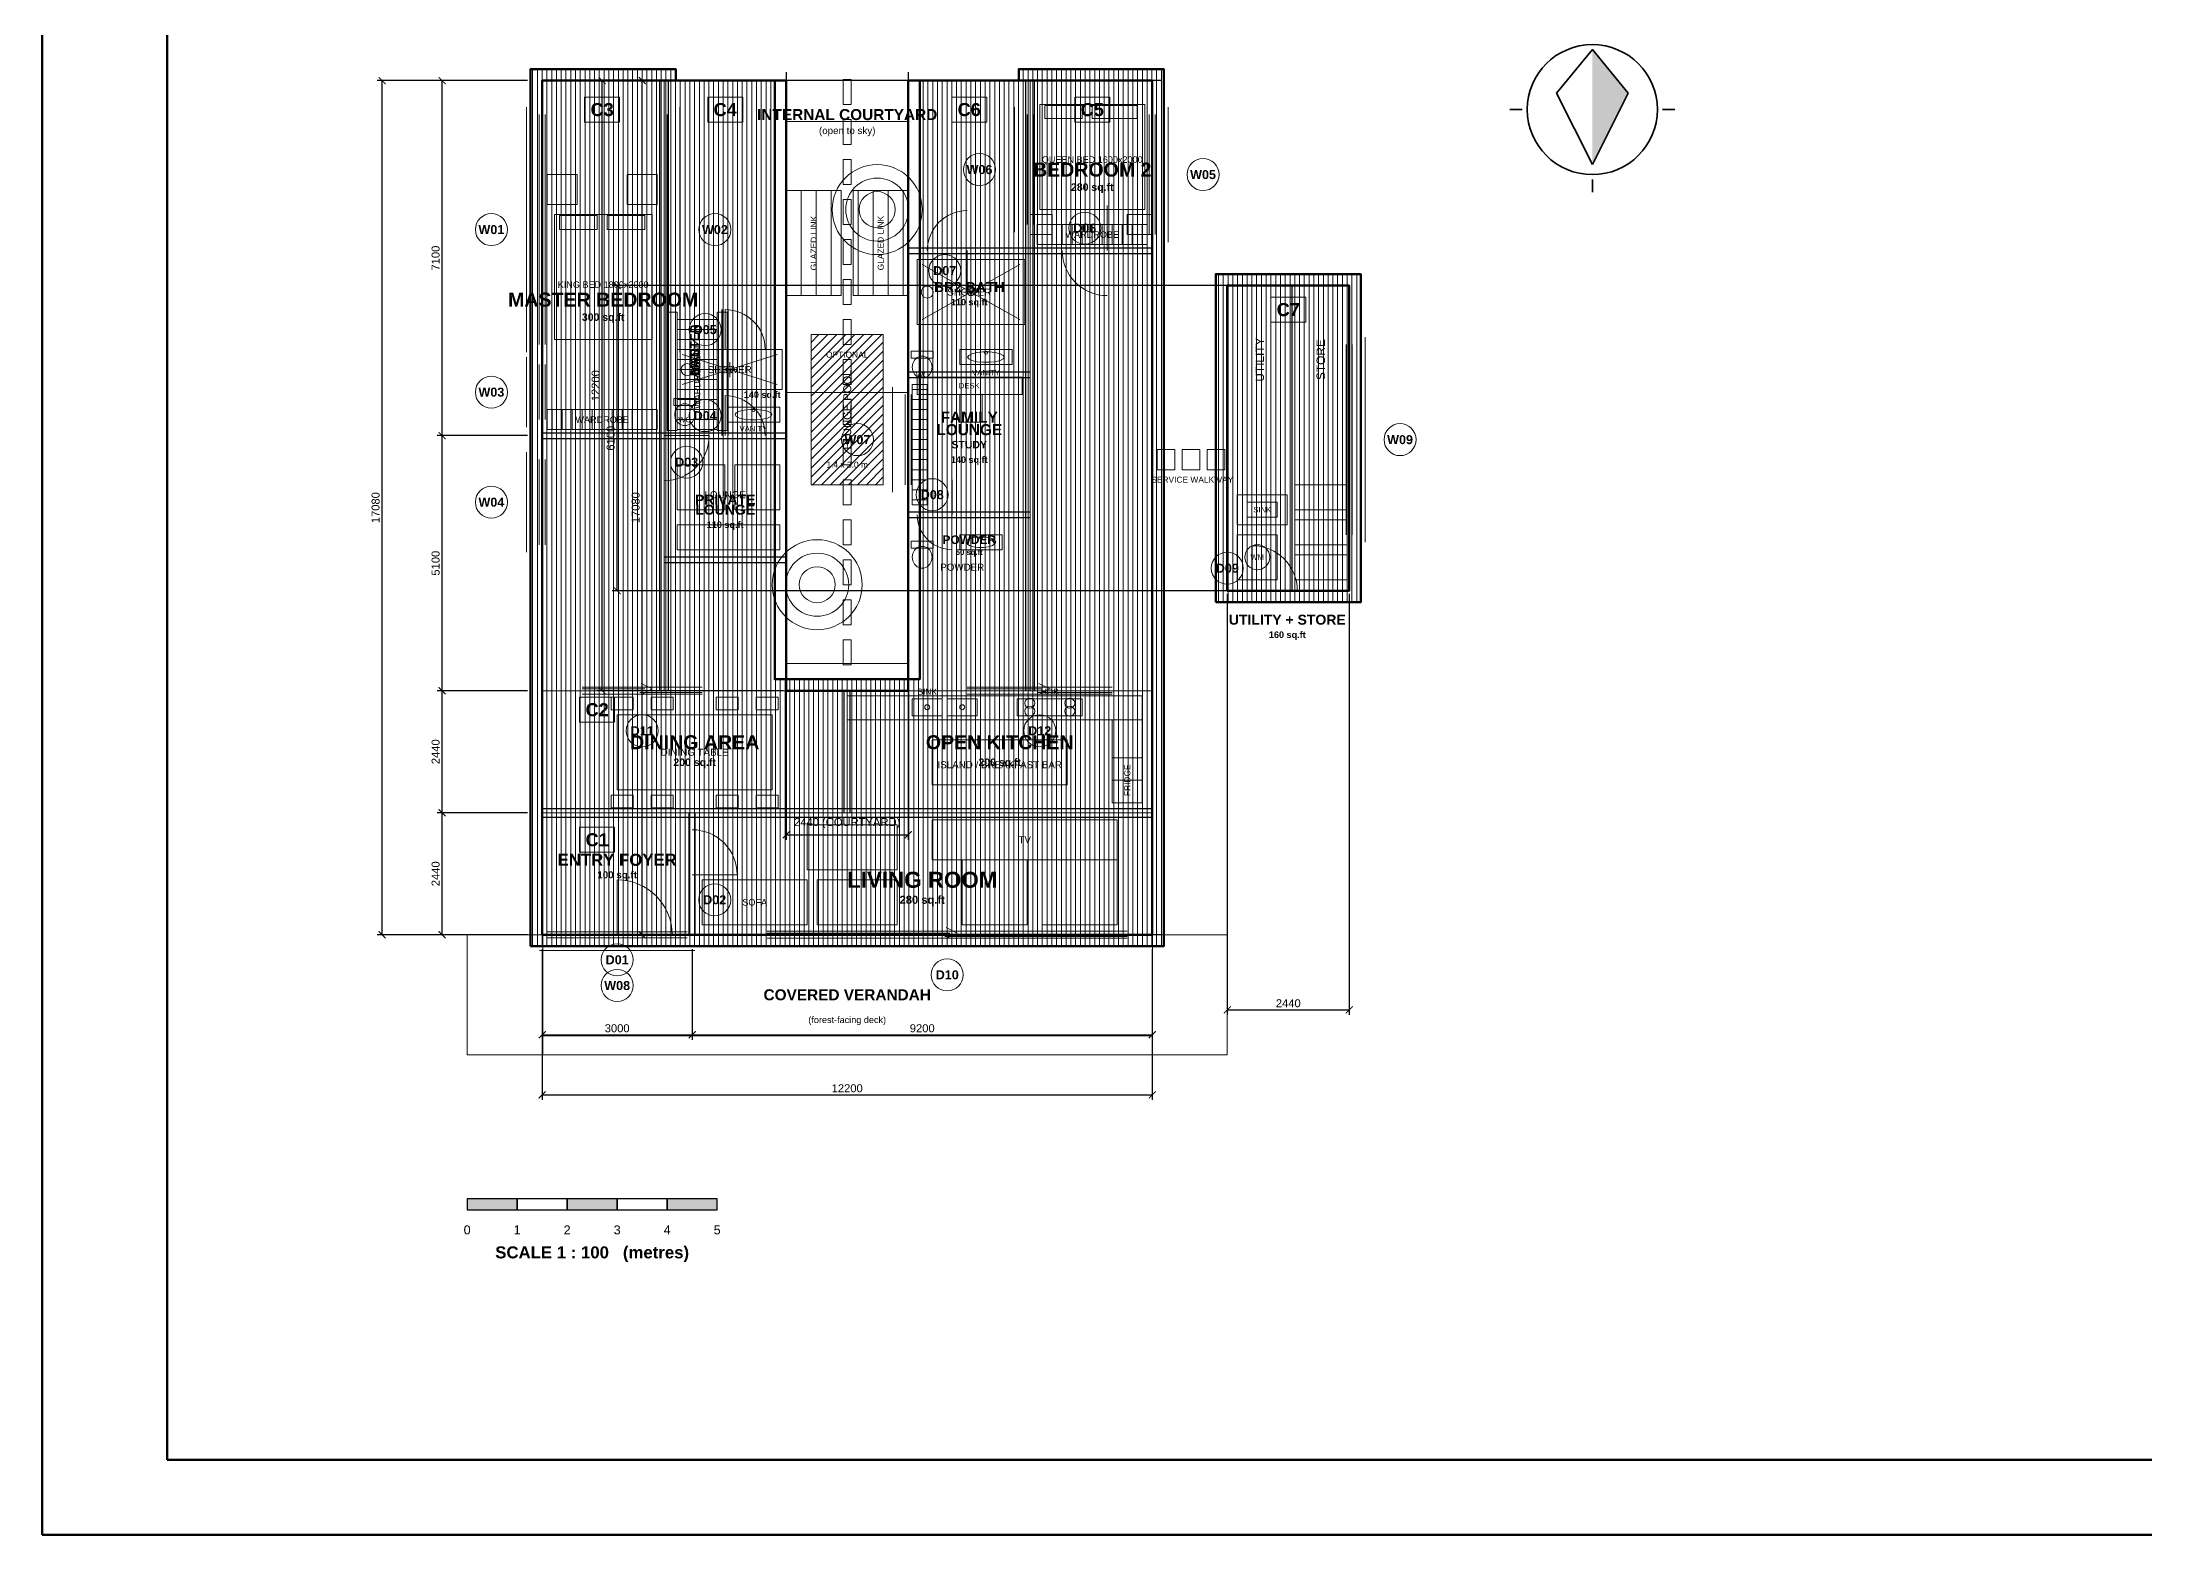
# Model space of a CAD drawing. Header units: millimetres. Extents: x -10000 to 74100, y -12000 to 47400.
# Drawn here: x -10000 to 32050, y -12000 to 17850 of the extents above; entities that cross this region are included whole.
import ezdxf
from ezdxf.enums import TextEntityAlignment as Align

# ---------------------------------------------------------------- set-up
doc = ezdxf.new("R2010")
doc.units = ezdxf.units.MM
doc.linetypes.add('DASHED', pattern=[1.524, 1.27, -0.254])
doc.layers.get('0').update_dxf_attribs({"lineweight": 25})
for name, color, linetype, lineweight in [('A-CONT-MOD', 7, 'DASHED', 13), ('A-COURT', 7, 'Continuous', 18), ('A-DECK', 7, 'Continuous', 18), ('A-DIM', 7, 'Continuous', 13), ('A-DOOR', 7, 'Continuous', 18), ('A-FIX-KIT', 7, 'Continuous', 18), ('A-FIX-WC', 7, 'Continuous', 18), ('A-FURN', 7, 'Continuous', 13), ('A-GLAZE', 7, 'Continuous', 18), ('A-HATCH-COURT', 7, 'Continuous', 9), ('A-HATCH-DECK', 7, 'Continuous', 9), ('A-HATCH-WALL', 7, 'Continuous', 9), ('A-NORTH', 7, 'Continuous', 35), ('A-SCALE', 7, 'Continuous', 25), ('A-SHEET', 7, 'Continuous', 50), ('A-TAG', 7, 'Continuous', 18), ('A-TEXT-LRG', 7, 'Continuous', 25), ('A-TEXT-MED', 7, 'Continuous', 18), ('A-TEXT-SML', 7, 'Continuous', 13), ('A-WALL-EXT', 7, 'Continuous', 60), ('A-WALL-INT', 7, 'Continuous', 25), ('A-WATER', 7, 'DASHED', 18), ('A-WINDOW', 7, 'Continuous', 18)]:
    doc.layers.add(name, color=color, linetype=linetype, lineweight=lineweight)
doc.styles.add('RV-ARCH', font='arial.ttf')
doc.styles.add('RV-TITLE', font='arialbd.ttf')
doc.dimstyles.new('RV-DIM', dxfattribs={"dimtxt": 160, "dimasz": 140, "dimexe": 100, "dimexo": 60, "dimgap": 50, "dimtad": 1, "dimdec": 0, "dimtxsty": 'RV-ARCH', "dimblk": 'ARCHTICK', "dimblk1": 'ARCHTICK', "dimblk2": 'ARCHTICK', "dimcen": 2.5, "dimclrd": 7, "dimclre": 7, "dimclrt": 7, "dimazin": 3, "dimtfac": 1, "dimtmove": 0, "dimatfit": 3, "dimarcsym": 0})

# ---------------------------------------------------------------- blocks, each defined once
blk = doc.blocks.new('_ARCHTICK')
at = {"color": 0, "linetype": 'ByBlock', "const_width": 0.15}
blk.add_lwpolyline([(-0.5, -0.5), (0.5, 0.5)], dxfattribs=at)

msp = doc.modelspace()

# ---------------------------------------------------------------- hatches: boundary and pattern name
at = {"layer": 'A-HATCH-COURT'}
h = msp.add_hatch(dxfattribs=at)
h.set_pattern_fill('AR-BRSTD', scale=80)
h.paths.add_polyline_path([(4880, 4880), (7320, 4880), (7320, 17080), (4880, 17080)])
at = {"layer": 'A-HATCH-DECK'}
h = msp.add_hatch(dxfattribs=at)
h.set_pattern_fill('AR-PARQ1', scale=40)
h.paths.add_polyline_path([(-1500, -2400), (13700, -2400), (13700, 0), (-1500, 0)])
at = {"layer": 'A-HATCH-WALL'}
h = msp.add_hatch(dxfattribs=at)
h.set_pattern_fill('ANSI31', scale=30, angle=45)
h.paths.add_polyline_path([(-230, -230), (12430, -230), (12430, 17310), (9530, 17310), (9530, 17080), (7550, 17080), (7550, 5110), (4650, 5110), (4650, 17080), (2670, 17080), (2670, 17310), (-230, 17310)])
h.paths.add_polyline_path([(0, 0), (12200, 0), (12200, 17080), (9760, 17080), (7320, 17080), (7320, 4880), (4880, 4880), (4880, 17080), (2440, 17080), (0, 17080)], flags=0)
h = msp.add_hatch(dxfattribs=at)
h.set_pattern_fill('ANSI31', scale=30, angle=45)
h.paths.add_polyline_path([(13470, 6650), (16370, 6650), (16370, 13210), (13470, 13210)])
h.paths.add_polyline_path([(13700, 6880), (16140, 6880), (16140, 12980), (13700, 12980)], flags=0)
at = {"layer": 'A-NORTH'}
h = msp.add_hatch(color=7, dxfattribs=at)
h.dxf.hatch_style = 1
h.paths.add_polyline_path([(21000, 15400), (21000, 17700), (21715, 16825)])
at = {"layer": 'A-SCALE'}
h = msp.add_hatch(color=7, dxfattribs=at)
h.dxf.hatch_style = 1
h.paths.add_polyline_path([(-1500, -5500), (-500, -5500), (-500, -5280), (-1500, -5280)])
h = msp.add_hatch(color=7, dxfattribs=at)
h.dxf.hatch_style = 1
h.paths.add_polyline_path([(500, -5500), (1500, -5500), (1500, -5280), (500, -5280)])
h = msp.add_hatch(color=7, dxfattribs=at)
h.dxf.hatch_style = 1
h.paths.add_polyline_path([(2500, -5500), (3500, -5500), (3500, -5280), (2500, -5280)])
at = {"layer": 'A-WATER'}
h = msp.add_hatch(dxfattribs=at)
h.set_pattern_fill('WAVE', scale=40)
h.set_pattern_definition([(45, (0, 0), (-89.8026, 89.8026), [])])
h.paths.add_polyline_path([(5380, 9000), (6820, 9000), (6820, 12000), (5380, 12000)])

# ---------------------------------------------------------------- linework, layer by layer
at = {"layer": 'A-CONT-MOD'}
for points in [[(0, 4880), (2440, 4880), (2440, 17080), (0, 17080)], [(2440, 4880), (4880, 4880), (4880, 17080), (2440, 17080)], [(7320, 4880), (9760, 4880), (9760, 17080), (7320, 17080)], [(9760, 4880), (12200, 4880), (12200, 17080), (9760, 17080)], [(850, 16250), (1550, 16250), (1550, 16750), (850, 16750)], [(3310, 16250), (4010, 16250), (4010, 16750), (3310, 16750)], [(8190, 16250), (8890, 16250), (8890, 16750), (8190, 16750)], [(10650, 16250), (11350, 16250), (11350, 16750), (10650, 16750)], [(13700, 6880), (16140, 6880), (16140, 12980), (13700, 12980)], [(14570, 12250), (15270, 12250), (15270, 12750), (14570, 12750)], [(0, 2440), (12200, 2440), (12200, 4880), (0, 4880)], [(750, 4250), (1450, 4250), (1450, 4750), (750, 4750)], [(0, 0), (12200, 0), (12200, 2440), (0, 2440)], [(750, 1650), (1450, 1650), (1450, 2150), (750, 2150)]]:
    msp.add_lwpolyline(points, close=True, dxfattribs=at)
at = {"layer": 'A-COURT'}
for points in [[(6020, 16600), (6180, 16600), (6180, 17100), (6020, 17100)], [(6020, 15800), (6180, 15800), (6180, 16300), (6020, 16300)], [(6020, 15000), (6180, 15000), (6180, 15500), (6020, 15500)], [(6020, 14200), (6180, 14200), (6180, 14700), (6020, 14700)], [(6020, 13400), (6180, 13400), (6180, 13900), (6020, 13900)], [(6020, 12600), (6180, 12600), (6180, 13100), (6020, 13100)], [(6020, 11800), (6180, 11800), (6180, 12300), (6020, 12300)], [(6020, 11000), (6180, 11000), (6180, 11500), (6020, 11500)], [(6020, 10200), (6180, 10200), (6180, 10700), (6020, 10700)], [(6020, 9400), (6180, 9400), (6180, 9900), (6020, 9900)], [(6020, 8600), (6180, 8600), (6180, 9100), (6020, 9100)], [(6020, 7800), (6180, 7800), (6180, 8300), (6020, 8300)], [(6020, 7000), (6180, 7000), (6180, 7500), (6020, 7500)], [(6020, 6200), (6180, 6200), (6180, 6700), (6020, 6700)], [(6020, 5400), (6180, 5400), (6180, 5900), (6020, 5900)]]:
    msp.add_lwpolyline(points, close=True, dxfattribs=at)
for centre, radius in [((6700, 14500), 900), ((6700, 14500), 630), ((6700, 14500), 360), ((5500, 7000), 900), ((5500, 7000), 630), ((5500, 7000), 360)]:
    msp.add_circle(centre, radius, dxfattribs=at)
at = {"layer": 'A-DECK'}
for points in [[(12300, 9300), (12650, 9300), (12650, 9700), (12300, 9700)], [(12800, 9300), (13150, 9300), (13150, 9700), (12800, 9700)], [(13300, 9300), (13650, 9300), (13650, 9700), (13300, 9700)], [(-1500, -2400), (13700, -2400), (13700, 0), (-1500, 0)]]:
    msp.add_lwpolyline(points, close=True, dxfattribs=at)
at = {"layer": 'A-DOOR'}
for p, q in [((11300, 13680), (11300, 14580)), ((8500, 13680), (8500, 12880)), ((3660, 11700), (3660, 12500)), ((3660, 9980), (3660, 10780)), ((2440, 9980), (3340, 9980)), ((8200, 8400), (8200, 9100)), ((14200, 6880), (14200, 7780)), ((800, 4950), (3200, 4950)), ((800, 4915), (2050, 4915)), ((800, 4810), (3200, 4810)), ((1950, 4845), (3200, 4845)), ((2200, 4915), (1980, 5025)), ((2200, 4915), (1980, 4805)), ((8500, 4950), (11400, 4950)), ((8500, 4915), (10000, 4915)), ((8500, 4810), (11400, 4810)), ((9900, 4845), (11400, 4845)), ((10150, 4915), (9930, 5025)), ((10150, 4915), (9930, 4805)), ((1500, 0), (1500, 1100)), ((3000, 1200), (3900, 1200)), ((4500, 70), (11700, 70)), ((4500, 35), (8150, 35)), ((8300, 35), (8080, 145)), ((8300, 35), (8080, -75)), ((4500, -70), (11700, -70)), ((8050, -35), (11700, -35))]:
    msp.add_line(p, q, dxfattribs=at)
for centre, radius, start, end in [((8500, 13680), 800, 90, 180), ((11300, 13680), 900, 180, 270), ((3660, 11700), 800, 0, 90), ((3660, 9980), 800, 0, 90), ((2440, 9980), 900, 270, 360), ((8200, 8400), 700, 180, 270), ((14200, 6880), 900, 0, 90), ((3000, 1200), 900, 0, 90), ((1500, 0), 1100, 0, 90)]:
    msp.add_arc(centre, radius, start, end, dxfattribs=at)
at = {"layer": 'A-FIX-KIT'}
msp.add_line((11400, 3090), (12000, 3090), dxfattribs=at)
for points in [[(13900, 8200), (14900, 8200), (14900, 8800), (13900, 8800)], [(14100, 8350), (14700, 8350), (14700, 8650), (14100, 8650)], [(13900, 7100), (14700, 7100), (14700, 8000), (13900, 8000)], [(6100, 4300), (12000, 4300), (12000, 4780), (6100, 4780)], [(7400, 4380), (8000, 4380), (8000, 4720), (7400, 4720)], [(8100, 4380), (8700, 4380), (8700, 4720), (8100, 4720)], [(9500, 4380), (10800, 4380), (10800, 4720), (9500, 4720)], [(11400, 2640), (12000, 2640), (12000, 4300), (11400, 4300)], [(7800, 3000), (10500, 3000), (10500, 3900), (7800, 3900)], [(11400, 2640), (12000, 2640), (12000, 3540), (11400, 3540)]]:
    msp.add_lwpolyline(points, close=True, dxfattribs=at)
for centre, radius in [((14300, 7550), 250), ((9750, 4630), 100), ((10550, 4630), 100), ((7700, 4550), 50), ((8400, 4550), 50), ((9750, 4470), 100), ((10550, 4470), 100)]:
    msp.add_circle(centre, radius, dxfattribs=at)
at = {"layer": 'A-FIX-WC'}
for p, q in [((7600, 13400), (8575, 12850)), ((9550, 13400), (8575, 12850)), ((7600, 12300), (8575, 12850)), ((8425, 12850), (8725, 12850)), ((8575, 12700), (8575, 13000)), ((9550, 12300), (8575, 12850)), ((2800, 11600), (3750, 11300)), ((4700, 11600), (3750, 11300)), ((3750, 11150), (3750, 11450)), ((2800, 11000), (3750, 11300)), ((3600, 11300), (3900, 11300)), ((4700, 11000), (3750, 11300))]:
    msp.add_line(p, q, dxfattribs=at)
for points in [[(7500, 12200), (9650, 12200), (9650, 13500), (7500, 13500)], [(2700, 10900), (4800, 10900), (4800, 11700), (2700, 11700)], [(7380, 11530), (7820, 11530), (7820, 11670), (7380, 11670)], [(7800, 11350), (7787.9, 11425.2), (7753.2, 11491.4), (7700, 11540.5), (7634.7, 11566.7), (7565.3, 11566.7), (7500, 11540.5), (7446.8, 11491.4), (7412.1, 11425.2), (7400, 11350), (7412.1, 11274.8), (7446.8, 11208.6), (7500, 11159.5), (7565.3, 11133.3), (7634.7, 11133.3), (7700, 11159.5), (7753.2, 11208.6), (7787.9, 11274.8)], [(8350, 11400), (9400, 11400), (9400, 11700), (8350, 11700)], [(9242.5, 11550), (9220.3, 11585.9), (9156.5, 11617.5), (9058.8, 11640.9), (8938.8, 11653.4), (8811.2, 11653.4), (8691.2, 11640.9), (8593.5, 11617.5), (8529.7, 11585.9), (8507.5, 11550), (8529.7, 11514.1), (8593.5, 11482.5), (8691.2, 11459.1), (8811.2, 11446.6), (8938.8, 11446.6), (9058.8, 11459.1), (9156.5, 11482.5), (9220.3, 11514.1)], [(2630, 10580), (3070, 10580), (3070, 10720), (2630, 10720)], [(3050, 10400), (3037.9, 10475.2), (3003.2, 10541.4), (2950, 10590.5), (2884.7, 10616.7), (2815.3, 10616.7), (2750, 10590.5), (2696.8, 10541.4), (2662.1, 10475.2), (2650, 10400), (2662.1, 10324.8), (2696.8, 10258.6), (2750, 10209.5), (2815.3, 10183.3), (2884.7, 10183.3), (2950, 10209.5), (3003.2, 10258.6), (3037.9, 10324.8)], [(3700, 10250), (4750, 10250), (4750, 10550), (3700, 10550)], [(4592.5, 10400), (4570.3, 10435.9), (4506.5, 10467.5), (4408.8, 10490.9), (4288.8, 10503.4), (4161.2, 10503.4), (4041.2, 10490.9), (3943.5, 10467.5), (3879.7, 10435.9), (3857.5, 10400), (3879.7, 10364.1), (3943.5, 10332.5), (4041.2, 10309.1), (4161.2, 10296.6), (4288.8, 10296.6), (4408.8, 10309.1), (4506.5, 10332.5), (4570.3, 10364.1)], [(8350, 7700), (9200, 7700), (9200, 8000), (8350, 8000)], [(7380, 7730), (7820, 7730), (7820, 7870), (7380, 7870)], [(7800, 7550), (7787.9, 7625.2), (7753.2, 7691.4), (7700, 7740.5), (7634.7, 7766.7), (7565.3, 7766.7), (7500, 7740.5), (7446.8, 7691.4), (7412.1, 7625.2), (7400, 7550), (7412.1, 7474.8), (7446.8, 7408.6), (7500, 7359.5), (7565.3, 7333.3), (7634.7, 7333.3), (7700, 7359.5), (7753.2, 7408.6), (7787.9, 7474.8)], [(9072.5, 7850), (9054.6, 7885.9), (9002.9, 7917.5), (8923.8, 7940.9), (8826.7, 7953.4), (8723.3, 7953.4), (8626.2, 7940.9), (8547.1, 7917.5), (8495.4, 7885.9), (8477.5, 7850), (8495.4, 7814.1), (8547.1, 7782.5), (8626.2, 7759.1), (8723.3, 7746.6), (8826.7, 7746.6), (8923.8, 7759.1), (9002.9, 7782.5), (9054.6, 7814.1)]]:
    msp.add_lwpolyline(points, close=True, dxfattribs=at)
for centre, radius in [((7700, 12850), 120), ((8575, 12850), 70), ((2900, 11300), 120), ((3750, 11300), 70), ((8875, 11640), 30), ((4225, 10490), 30), ((8775, 7940), 30)]:
    msp.add_circle(centre, radius, dxfattribs=at)
at = {"layer": 'A-FURN'}
for p, q in [((9950, 16600), (12050, 16600)), ((250, 14400), (2200, 14400)), ((10000, 13800), (10000, 14200)), ((10200, 13800), (10200, 14200)), ((10400, 13800), (10400, 14200)), ((10600, 13800), (10600, 14200)), ((10800, 13800), (10800, 14200)), ((11000, 13800), (11000, 14200)), ((11200, 13800), (11200, 14200)), ((11400, 13800), (11400, 14200)), ((11600, 13800), (11600, 14200)), ((11800, 13800), (11800, 14200)), ((12000, 13800), (12000, 14200)), ((2700, 12300), (3500, 12300)), ((2700, 12100), (3500, 12100)), ((2700, 11900), (3500, 11900)), ((2700, 11700), (3500, 11700)), ((2700, 11500), (3500, 11500)), ((2700, 11300), (3500, 11300)), ((2700, 11100), (3500, 11100)), ((2700, 10900), (3500, 10900)), ((2700, 10700), (3500, 10700)), ((7400, 10900), (7700, 10900)), ((7400, 10700), (7700, 10700)), ((200, 10100), (200, 10500)), ((400, 10100), (400, 10500)), ((600, 10100), (600, 10500)), ((800, 10100), (800, 10500)), ((1000, 10100), (1000, 10500)), ((1200, 10100), (1200, 10500)), ((1400, 10100), (1400, 10500)), ((1600, 10100), (1600, 10500)), ((1800, 10100), (1800, 10500)), ((2000, 10100), (2000, 10500)), ((2200, 10100), (2200, 10500)), ((2700, 10500), (3500, 10500)), ((2700, 10300), (3500, 10300)), ((2700, 10100), (3500, 10100)), ((7400, 10500), (7700, 10500)), ((7400, 10300), (7700, 10300)), ((7400, 10100), (7700, 10100)), ((7400, 9900), (7700, 9900)), ((7400, 9700), (7700, 9700)), ((7400, 9500), (7700, 9500)), ((7400, 9300), (7700, 9300)), ((7400, 9100), (7700, 9100)), ((7400, 8900), (7700, 8900)), ((7400, 8700), (7700, 8700)), ((2700, 8200), (4750, 8200)), ((7800, 2300), (11500, 2300)), ((3200, 1100), (5300, 1100)), ((5500, 1100), (7100, 1100))]:
    msp.add_line(p, q, dxfattribs=at)
for points in [[(9950, 14500), (12050, 14500), (12050, 16600), (9950, 16600)], [(10050, 16320), (10800, 16320), (10800, 16580), (10050, 16580)], [(11000, 16320), (11900, 16320), (11900, 16580), (11000, 16580)], [(100, 14600), (700, 14600), (700, 15200), (100, 15200)], [(1700, 14600), (2300, 14600), (2300, 15200), (1700, 15200)], [(250, 11900), (2200, 11900), (2200, 14400), (250, 14400)], [(350, 14100), (1100, 14100), (1100, 14380), (350, 14380)], [(1300, 14100), (2050, 14100), (2050, 14380), (1300, 14380)], [(9760, 14000), (10200, 14000), (10200, 14400), (9760, 14400)], [(11700, 14000), (12200, 14000), (12200, 14400), (11700, 14400)], [(9900, 13800), (12100, 13800), (12100, 14200), (9900, 14200)], [(2500, 10080), (2700, 10080), (2700, 12450), (2500, 12450)], [(3500, 10080), (3700, 10080), (3700, 12450), (3500, 12450)], [(7400, 8600), (7700, 8600), (7700, 11000), (7400, 11000)], [(7500, 10800), (9600, 10800), (9600, 11150), (7500, 11150)], [(8350, 10250), (8800, 10250), (8800, 10800), (8350, 10800)], [(100, 10100), (2300, 10100), (2300, 10500), (100, 10500)], [(2700, 8500), (3650, 8500), (3650, 9400), (2700, 9400)], [(3850, 8500), (4750, 8500), (4750, 9400), (3850, 9400)], [(15050, 8500), (16100, 8500), (16100, 9000), (15050, 9000)], [(2700, 7700), (4750, 7700), (4750, 8200), (2700, 8200)], [(15050, 7800), (16100, 7800), (16100, 8300), (15050, 8300)], [(15050, 7100), (16100, 7100), (16100, 7600), (15050, 7600)], [(1380, 4500), (1820, 4500), (1820, 4750), (1380, 4750)], [(2180, 4500), (2620, 4500), (2620, 4750), (2180, 4750)], [(3480, 4500), (3920, 4500), (3920, 4750), (3480, 4750)], [(4280, 4500), (4720, 4500), (4720, 4750), (4280, 4750)], [(1500, 2900), (4600, 2900), (4600, 4400), (1500, 4400)], [(1380, 2540), (1820, 2540), (1820, 2790), (1380, 2790)], [(2180, 2540), (2620, 2540), (2620, 2790), (2180, 2790)], [(3480, 2540), (3920, 2540), (3920, 2790), (3480, 2790)], [(4280, 2540), (4720, 2540), (4720, 2790), (4280, 2790)], [(5300, 1300), (7100, 1300), (7100, 2200), (5300, 2200)], [(7800, 1500), (11500, 1500), (11500, 2300), (7800, 2300)], [(8400, 200), (9700, 200), (9700, 1500), (8400, 1500)], [(10000, 200), (11500, 200), (11500, 1500), (10000, 1500)], [(3200, 200), (5300, 200), (5300, 1100), (3200, 1100)], [(5500, 200), (7100, 200), (7100, 1100), (5500, 1100)]]:
    msp.add_lwpolyline(points, close=True, dxfattribs=at)
at = {"layer": 'A-GLAZE'}
for p, q in [((5180, 12780), (5180, 14880)), ((5480, 12780), (5480, 14880)), ((5780, 12780), (5780, 14880)), ((6320, 12780), (6320, 14880)), ((6620, 12780), (6620, 14880)), ((6920, 12780), (6920, 14880)), ((7220, 12780), (7220, 14880))]:
    msp.add_line(p, q, dxfattribs=at)
for points in [[(4880, 12780), (5980, 12780), (5980, 14880), (4880, 14880)], [(6220, 12780), (7320, 12780), (7320, 14880), (6220, 14880)]]:
    msp.add_lwpolyline(points, close=True, dxfattribs=at)
at = {"layer": 'A-NORTH'}
for p, q in [((19600, 16500), (19350, 16500)), ((22400, 16500), (22650, 16500)), ((21000, 15100), (21000, 14850))]:
    msp.add_line(p, q, dxfattribs=at)
msp.add_lwpolyline([(21000, 15400), (20285, 16825), (21000, 17700), (21715, 16825)], close=True, dxfattribs=at)
msp.add_circle((21000, 16500), 1300, dxfattribs=at)
at = {"layer": 'A-SCALE'}
for points in [[(-1500, -5500), (-500, -5500), (-500, -5280), (-1500, -5280)], [(-500, -5500), (500, -5500), (500, -5280), (-500, -5280)], [(500, -5500), (1500, -5500), (1500, -5280), (500, -5280)], [(1500, -5500), (2500, -5500), (2500, -5280), (1500, -5280)], [(2500, -5500), (3500, -5500), (3500, -5280), (2500, -5280)]]:
    msp.add_lwpolyline(points, close=True, dxfattribs=at)
at = {"layer": 'A-SHEET'}
for points in [[(-10000, -12000), (74100, -12000), (74100, 47400), (-10000, 47400)], [(-7500, -10500), (72600, -10500), (72600, 45900), (-7500, 45900)]]:
    msp.add_lwpolyline(points, close=True, dxfattribs=at)
at = {"layer": 'A-TAG'}
for centre in [(8745, 15300), (13215, 15200), (-1015, 14100), (3455, 14100), (10850, 14130), (8050, 13280), (3260, 12100), (-1015, 10850), (3260, 10380), (6305, 9900), (17155, 9900), (2890, 9450), (-1015, 8650), (7800, 8800), (13700, 7330), (2000, 4080), (9950, 4080), (3450, 700), (1500, -500), (1500, -1015), (8100, -800)]:
    msp.add_circle(centre, 320, dxfattribs=at)
at = {"layer": 'A-WALL-EXT'}
for points in [[(-230, -230), (12430, -230), (12430, 17310), (9530, 17310), (9530, 17080), (7550, 17080), (7550, 5110), (4650, 5110), (4650, 17080), (2670, 17080), (2670, 17310), (-230, 17310)], [(0, 0), (12200, 0), (12200, 17080), (9760, 17080), (7320, 17080), (7320, 4880), (4880, 4880), (4880, 17080), (2440, 17080), (0, 17080)], [(13470, 6650), (16370, 6650), (16370, 13210), (13470, 13210)], [(13700, 6880), (16140, 6880), (16140, 12980), (13700, 12980)]]:
    msp.add_lwpolyline(points, close=True, dxfattribs=at)
at = {"layer": 'A-WALL-INT'}
for p, q in [((2353.8, 4880), (2353.8, 17080)), ((2526.2, 4880), (2526.2, 17080)), ((9673.8, 4880), (9673.8, 17080)), ((9846.2, 4880), (9846.2, 17080)), ((7320, 13737.5), (9760, 13737.5)), ((7320, 13622.5), (9760, 13622.5)), ((9760, 13737.5), (12200, 13737.5)), ((9760, 13622.5), (12200, 13622.5)), ((15000, 6880), (15000, 12980)), ((3602.5, 9980), (3602.5, 12500)), ((3717.5, 9980), (3717.5, 12500)), ((7320, 11257.5), (9760, 11257.5)), ((7320, 11142.5), (9760, 11142.5)), ((0, 10037.5), (2440, 10037.5)), ((0, 9922.5), (2440, 9922.5)), ((2440, 10037.5), (4880, 10037.5)), ((2440, 9922.5), (4880, 9922.5)), ((7320, 8457.5), (9760, 8457.5)), ((7320, 8342.5), (9760, 8342.5)), ((2440, 7557.5), (4880, 7557.5)), ((2440, 7442.5), (4880, 7442.5)), ((6042.5, 2440), (6042.5, 4880)), ((6157.5, 2440), (6157.5, 4880)), ((0, 2526.2), (12200, 2526.2)), ((0, 2353.8), (12200, 2353.8)), ((2942.5, 0), (2942.5, 2440)), ((3057.5, 0), (3057.5, 2440))]:
    msp.add_line(p, q, dxfattribs=at)
at = {"layer": 'A-WATER'}
msp.add_lwpolyline([(5380, 9000), (6820, 9000), (6820, 12000), (5380, 12000)], close=True, dxfattribs=at)
at = {"layer": 'A-WINDOW'}
for p, q in [((-315, 11650), (-315, 16550)), ((-60, 11800), (-60, 16400)), ((0, 11800), (0, 16400)), ((60, 11800), (60, 16400)), ((2380, 11800), (2380, 16400)), ((2440, 11800), (2440, 16400)), ((2500, 11800), (2500, 16400)), ((2755, 11650), (2755, 16550)), ((9445, 14050), (9445, 16550)), ((9700, 14200), (9700, 16400)), ((9760, 14200), (9760, 16400)), ((9820, 14200), (9820, 16400)), ((12140, 14000), (12140, 16400)), ((12200, 14000), (12200, 16400)), ((12260, 14000), (12260, 16400)), ((12515, 13850), (12515, 16550)), ((16080, 8000), (16080, 11800)), ((16140, 8000), (16140, 11800)), ((16200, 8000), (16200, 11800)), ((16455, 7850), (16455, 11950)), ((-315, 10150), (-315, 11550)), ((-60, 10300), (-60, 11400)), ((0, 10300), (0, 11400)), ((60, 10300), (60, 11400)), ((7005, 8850), (7005, 10950)), ((7260, 9000), (7260, 10800)), ((7320, 9000), (7320, 10800)), ((7380, 9000), (7380, 10800)), ((-315, 7650), (-315, 9650)), ((-60, 7800), (-60, 9500)), ((0, 7800), (0, 9500)), ((60, 7800), (60, 9500)), ((100, 60), (2900, 60)), ((100, 0), (2900, 0)), ((-50, -315), (3050, -315)), ((100, -60), (2900, -60))]:
    msp.add_line(p, q, dxfattribs=at)

# ---------------------------------------------------------------- texts
at = {"layer": 'A-SCALE'}
for s, height, style, p in [('0', 180, 'RV-ARCH', (-1500, -5900)), ('1', 180, 'RV-ARCH', (-500, -5900)), ('2', 180, 'RV-ARCH', (500, -5900)), ('3', 180, 'RV-ARCH', (1500, -5900)), ('4', 180, 'RV-ARCH', (2500, -5900)), ('5', 180, 'RV-ARCH', (3500, -5900)), ('SCALE 1 : 100   (metres)', 240, 'RV-TITLE', (1000, -6350))]:
    msp.add_text(s, height=height, dxfattribs=dict(at, style=style)).set_placement(p, align=Align.MIDDLE_CENTER)
at = {"layer": 'A-TAG', "style": 'RV-TITLE'}
for s, p in [('W06', (8745, 15300)), ('W05', (13215, 15200)), ('W01', (-1015, 14100)), ('W02', (3455, 14100)), ('D06', (10850, 14130)), ('D07', (8050, 13280)), ('D05', (3260, 12100)), ('W03', (-1015, 10850)), ('D04', (3260, 10380)), ('W07', (6305, 9900)), ('W09', (17155, 9900)), ('D03', (2890, 9450)), ('D08', (7800, 8800)), ('W04', (-1015, 8650)), ('D09', (13700, 7330)), ('D11', (2000, 4080)), ('D12', (9950, 4080)), ('D02', (3450, 700)), ('D01', (1500, -500)), ('D10', (8100, -800)), ('W08', (1500, -1015))]:
    msp.add_text(s, height=180, dxfattribs=at).set_placement(p, align=Align.MIDDLE_CENTER)
at = {"layer": 'A-TEXT-LRG', "style": 'RV-TITLE'}
for s, height, p in [('INTERNAL COURTYARD', 220, (6100, 16400)), ('BEDROOM 2', 280, (11000, 15300)), ('280 sq.ft', 150, (11000, 14950)), ('BR2 BATH', 200, (8540, 12950)), ('MASTER BEDROOM', 280, (1220, 12700)), ('110 sq.ft', 130, (8540, 12650)), ('300 sq.ft', 150, (1220, 12350)), ('140 sq.ft', 130, (4400, 10800)), ('LOUNGE', 220, (8540, 10100)), ('FAMILY', 220, (8540, 10350)), ('STUDY', 150, (8540, 9800)), ('140 sq.ft', 130, (8540, 9500)), ('PRIVATE', 200, (3660, 8700)), ('LOUNGE', 200, (3660, 8500)), ('110 sq.ft', 130, (3660, 8200)), ('POWDER', 170, (8540, 7900)), ('50 sq.ft', 110, (8540, 7650)), ('UTILITY + STORE', 200, (14900, 6300)), ('160 sq.ft', 130, (14900, 6000)), ('DINING AREA', 280, (3050, 3850)), ('OPEN KITCHEN', 280, (9150, 3850)), ('200 sq.ft', 150, (3050, 3450)), ('200 sq.ft', 150, (9150, 3450)), ('ENTRY FOYER', 240, (1500, 1500)), ('100 sq.ft', 140, (1500, 1200)), ('LIVING ROOM', 320, (7600, 1100)), ('280 sq.ft', 160, (7600, 700)), ('COVERED VERANDAH', 220, (6100, -1200))]:
    msp.add_text(s, height=height, dxfattribs=at).set_placement(p, align=Align.MIDDLE_CENTER)
for s, p in [('MASTER', (3050, 11700)), ('BATH', (3050, 11500))]:
    msp.add_text(s, height=170, rotation=90, dxfattribs=at).set_placement(p, align=Align.MIDDLE_CENTER)
at = {"layer": 'A-TEXT-MED', "style": 'RV-TITLE'}
for s, p in [('C3', (1200, 16500)), ('C4', (3660, 16500)), ('C6', (8540, 16500)), ('C5', (11000, 16500)), ('C7', (14920, 12500)), ('C2', (1100, 4500)), ('C1', (1100, 1900))]:
    msp.add_text(s, height=260, dxfattribs=at).set_placement(p, align=Align.MIDDLE_CENTER)
at = {"layer": 'A-TEXT-MED', "style": 'RV-ARCH'}
for s, p in [('UTILITY', (14350, 11500)), ('STORE', (15570, 11500))]:
    msp.add_text(s, height=170, rotation=90, dxfattribs=at).set_placement(p, align=Align.MIDDLE_CENTER)
at = {"layer": 'A-TEXT-SML', "style": 'RV-ARCH'}
for s, height, p in [('(open to sky)', 140, (6100, 16080)), ('QUEEN BED 1600x2000', 130, (11000, 15500)), ('WARDROBE', 130, (11000, 14000)), ('KING BED 1800x2000', 130, (1220, 13000)), ('SHOWER', 140, (8540, 12850)), ('SHOWER', 140, (3750, 11300)), ('OPTIONAL', 120, (6100, 11600)), ('WC', 110, (7600, 11200)), ('DESK', 110, (8540, 10980)), ('VANITY', 110, (8875, 11240)), ('WARDROBE', 130, (1200, 10300)), ('WC', 110, (2850, 10300)), ('VANITY', 110, (4225, 10120)), ('STUDY', 150, (8540, 9800)), ('1.4 x 3.0 m', 120, (6100, 9400)), ('LOUNGE', 140, (3660, 8800)), ('SERVICE WALKWAY', 120, (13000, 9100)), ('SINK', 110, (14400, 8500)), ('WM', 110, (14300, 7550)), ('POWDER', 140, (8400, 7350)), ('SINK', 120, (7700, 4860)), ('HOB', 120, (10150, 4860)), ('DINING TABLE', 140, (3050, 3650)), ('ISLAND / BREAKFAST BAR', 140, (9150, 3400)), ('TV', 140, (9650, 1900)), ('SOFA', 130, (4250, 650)), ('(forest-facing deck)', 130, (6100, -1700))]:
    msp.add_text(s, height=height, dxfattribs=at).set_placement(p, align=Align.MIDDLE_CENTER)
for s, height, p in [('GLAZED LINK', 120, (5430, 13830)), ('GLAZED LINK', 120, (6770, 13830)), ('WARDROBE', 130, (3100, 11050)), ('WALK-IN', 130, (3100, 11400)), ('PLUNGE POOL', 160, (6100, 10500)), ('FRIDGE', 120, (11700, 3090))]:
    msp.add_text(s, height=height, rotation=90, dxfattribs=at).set_placement(p, align=Align.MIDDLE_CENTER)

# ---------------------------------------------------------------- dimensions: what is measured, and where the dimension line sits
at = {"layer": 'A-DIM'}
for base, p1, p2, text in [((4880, 2000), (4880, 17310), (7320, 17310), '2440 (COURTYARD)'), ((13700, -1500), (13700, 6880), (16140, 6880), '2440'), ((0, -3200), (0, -230), (12200, -230), '12200')]:
    msp.add_linear_dim(base=base, p1=p1, p2=p2, text=text, dimstyle='RV-DIM', dxfattribs=at).render()
for base, p1, p2, text in [((-3200, 0), (-230, 0), (-230, 17080), '17080'), ((1200, 4880), (4880, 4880), (4880, 17080), '12200'), ((2000, 0), (12430, 0), (12430, 17080), '17080'), ((1500, 6880), (16140, 6880), (16140, 12980), '6100')]:
    msp.add_linear_dim(base=base, p1=p1, p2=p2, angle=90, text=text, dimstyle='RV-DIM', dxfattribs=at).render()
for base, p1, p2 in [((-2000, 9980), (-230, 9980), (-230, 17080)), ((-2000, 4880), (-230, 4880), (-230, 9980)), ((-2000, 2440), (-230, 2440), (-230, 4880)), ((-2000, 0), (-230, 0), (-230, 2440))]:
    msp.add_linear_dim(base=base, p1=p1, p2=p2, angle=90, dimstyle='RV-DIM', dxfattribs=at).render()
for base, p1, p2 in [((0, -2000), (0, -230), (3000, -230)), ((3000, -2000), (3000, -230), (12200, -230))]:
    msp.add_linear_dim(base=base, p1=p1, p2=p2, dimstyle='RV-DIM', dxfattribs=at).render()

doc.saveas('drawing.dxf')
